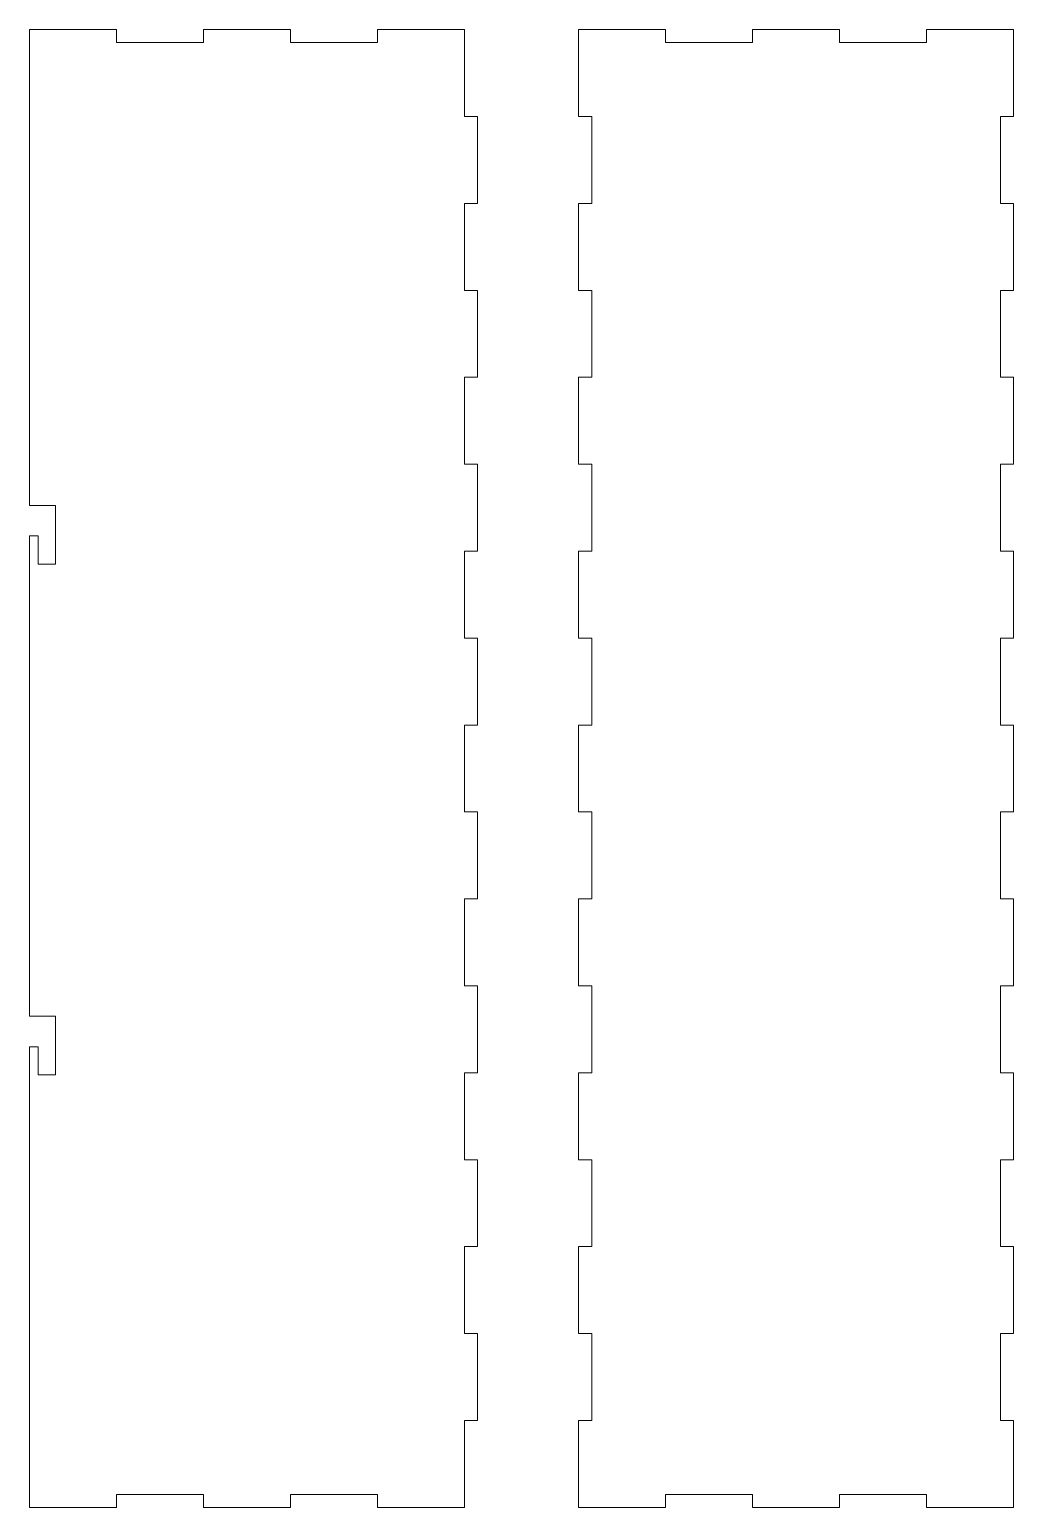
# Model space of a CAD drawing. Header units: centimetres. Extents: x -43.9 to 15.3, y -19.6 to 14.4.
# Drawn here: x -43.95 to -21.32, y -19.64 to 14.36 of the extents above; entities that cross this region are included whole.
import ezdxf

# ---------------------------------------------------------------- set-up
doc = ezdxf.new("R2010")
doc.units = ezdxf.units.CM
doc.header["$MEASUREMENT"] = 0
doc.layers.add('Capa 1', color=7, linetype='Continuous')

msp = doc.modelspace()

# ---------------------------------------------------------------- linework, layer by layer
at = {"layer": 'Capa 1', "lineweight": 9}
for points, knots in [([(-41.94712, -19.63781), (-41.94712, -19.63781), (-43.94712, -19.63781), (-43.94712, -19.63781), (-43.94712, -19.63781), (-43.94712, -19.63781), (-43.94712, -9.03781), (-43.94712, -9.03781), (-43.94712, -9.03781), (-43.94712, -9.03781), (-43.74712, -9.03781), (-43.74712, -9.03781), (-43.74712, -9.03781), (-43.74712, -9.03781), (-43.74712, -9.68781), (-43.74712, -9.68781), (-43.74712, -9.68781), (-43.74712, -9.68781), (-43.34712, -9.68781), (-43.34712, -9.68781), (-43.34712, -9.68781), (-43.34712, -9.68781), (-43.34712, -8.33781), (-43.34712, -8.33781), (-43.34712, -8.33781), (-43.34712, -8.33781), (-43.94712, -8.33781), (-43.94712, -8.33781), (-43.94712, -8.33781), (-43.94712, -8.33781), (-43.94712, 2.71219), (-43.94712, 2.71219), (-43.94712, 2.71219), (-43.94712, 2.71219), (-43.74712, 2.71219), (-43.74712, 2.71219), (-43.74712, 2.71219), (-43.74712, 2.71219), (-43.74712, 2.06219), (-43.74712, 2.06219), (-43.74712, 2.06219), (-43.74712, 2.06219), (-43.34712, 2.06219), (-43.34712, 2.06219), (-43.34712, 2.06219), (-43.34712, 2.06219), (-43.34712, 3.41219), (-43.34712, 3.41219), (-43.34712, 3.41219), (-43.34712, 3.41219), (-43.94712, 3.41219), (-43.94712, 3.41219), (-43.94712, 3.41219), (-43.94712, 3.41219), (-43.94712, 14.36219), (-43.94712, 14.36219), (-43.94712, 14.36219), (-43.94712, 14.36219), (-41.94712, 14.36219), (-41.94712, 14.36219), (-41.94712, 14.36219), (-41.94712, 14.36219), (-41.94712, 14.06219), (-41.94712, 14.06219), (-41.94712, 14.06219), (-41.94712, 14.06219), (-39.94712, 14.06219), (-39.94712, 14.06219), (-39.94712, 14.06219), (-39.94712, 14.06219), (-39.94712, 14.36219), (-39.94712, 14.36219), (-39.94712, 14.36219), (-39.94712, 14.36219), (-37.94712, 14.36219), (-37.94712, 14.36219), (-37.94712, 14.36219), (-37.94712, 14.36219), (-37.94712, 14.06219), (-37.94712, 14.06219), (-37.94712, 14.06219), (-37.94712, 14.06219), (-35.94712, 14.06219), (-35.94712, 14.06219), (-35.94712, 14.06219), (-35.94712, 14.06219), (-35.94712, 14.36219), (-35.94712, 14.36219), (-35.94712, 14.36219), (-35.94712, 14.36219), (-33.94712, 14.36219), (-33.94712, 14.36219), (-33.94712, 14.36219), (-33.94712, 14.36219), (-33.94712, 12.36219), (-33.94712, 12.36219), (-33.94712, 12.36219), (-33.94712, 12.36219), (-33.64712, 12.36219), (-33.64712, 12.36219), (-33.64712, 12.36219), (-33.64712, 12.36219), (-33.64712, 10.36219), (-33.64712, 10.36219), (-33.64712, 10.36219), (-33.64712, 10.36219), (-33.94712, 10.36219), (-33.94712, 10.36219), (-33.94712, 10.36219), (-33.94712, 10.36219), (-33.94712, 8.36219), (-33.94712, 8.36219), (-33.94712, 8.36219), (-33.94712, 8.36219), (-33.64712, 8.36219), (-33.64712, 8.36219), (-33.64712, 8.36219), (-33.64712, 8.36219), (-33.64712, 6.36219), (-33.64712, 6.36219), (-33.64712, 6.36219), (-33.64712, 6.36219), (-33.94712, 6.36219), (-33.94712, 6.36219), (-33.94712, 6.36219), (-33.94712, 6.36219), (-33.94712, 4.36219), (-33.94712, 4.36219), (-33.94712, 4.36219), (-33.94712, 4.36219), (-33.64712, 4.36219), (-33.64712, 4.36219), (-33.64712, 4.36219), (-33.64712, 4.36219), (-33.64712, 2.36219), (-33.64712, 2.36219), (-33.64712, 2.36219), (-33.64712, 2.36219), (-33.94712, 2.36219), (-33.94712, 2.36219), (-33.94712, 2.36219), (-33.94712, 2.36219), (-33.94712, 0.36219), (-33.94712, 0.36219), (-33.94712, 0.36219), (-33.94712, 0.36219), (-33.64712, 0.36219), (-33.64712, 0.36219), (-33.64712, 0.36219), (-33.64712, 0.36219), (-33.64712, -1.63781), (-33.64712, -1.63781), (-33.64712, -1.63781), (-33.64712, -1.63781), (-33.94712, -1.63781), (-33.94712, -1.63781), (-33.94712, -1.63781), (-33.94712, -1.63781), (-33.94712, -3.63781), (-33.94712, -3.63781), (-33.94712, -3.63781), (-33.94712, -3.63781), (-33.64712, -3.63781), (-33.64712, -3.63781), (-33.64712, -3.63781), (-33.64712, -3.63781), (-33.64712, -5.63781), (-33.64712, -5.63781), (-33.64712, -5.63781), (-33.64712, -5.63781), (-33.94712, -5.63781), (-33.94712, -5.63781), (-33.94712, -5.63781), (-33.94712, -5.63781), (-33.94712, -7.63781), (-33.94712, -7.63781), (-33.94712, -7.63781), (-33.94712, -7.63781), (-33.64712, -7.63781), (-33.64712, -7.63781), (-33.64712, -7.63781), (-33.64712, -7.63781), (-33.64712, -9.63781), (-33.64712, -9.63781), (-33.64712, -9.63781), (-33.64712, -9.63781), (-33.94712, -9.63781), (-33.94712, -9.63781), (-33.94712, -9.63781), (-33.94712, -9.63781), (-33.94712, -11.63781), (-33.94712, -11.63781), (-33.94712, -11.63781), (-33.94712, -11.63781), (-33.64712, -11.63781), (-33.64712, -11.63781), (-33.64712, -11.63781), (-33.64712, -11.63781), (-33.64712, -13.63781), (-33.64712, -13.63781), (-33.64712, -13.63781), (-33.64712, -13.63781), (-33.94712, -13.63781), (-33.94712, -13.63781), (-33.94712, -13.63781), (-33.94712, -13.63781), (-33.94712, -15.63781), (-33.94712, -15.63781), (-33.94712, -15.63781), (-33.94712, -15.63781), (-33.64712, -15.63781), (-33.64712, -15.63781), (-33.64712, -15.63781), (-33.64712, -15.63781), (-33.64712, -17.63781), (-33.64712, -17.63781), (-33.64712, -17.63781), (-33.64712, -17.63781), (-33.94712, -17.63781), (-33.94712, -17.63781), (-33.94712, -17.63781), (-33.94712, -17.63781), (-33.94712, -19.63781), (-33.94712, -19.63781), (-33.94712, -19.63781), (-33.94712, -19.63781), (-35.94712, -19.63781), (-35.94712, -19.63781), (-35.94712, -19.63781), (-35.94712, -19.63781), (-35.94712, -19.33781), (-35.94712, -19.33781), (-35.94712, -19.33781), (-35.94712, -19.33781), (-37.94712, -19.33781), (-37.94712, -19.33781), (-37.94712, -19.33781), (-37.94712, -19.33781), (-37.94712, -19.63781), (-37.94712, -19.63781), (-37.94712, -19.63781), (-37.94712, -19.63781), (-39.94712, -19.63781), (-39.94712, -19.63781), (-39.94712, -19.63781), (-39.94712, -19.63781), (-39.94712, -19.33781), (-39.94712, -19.33781), (-39.94712, -19.33781), (-39.94712, -19.33781), (-41.94712, -19.33781), (-41.94712, -19.33781), (-41.94712, -19.33781), (-41.94712, -19.33781), (-41.94712, -19.63781), (-41.94712, -19.63781)], [0, 0, 0, 0, 0.01538462, 0.01538462, 0.01538462, 0.01538462, 0.03076923, 0.03076923, 0.03076923, 0.03076923, 0.04615385, 0.04615385, 0.04615385, 0.04615385, 0.06153846, 0.06153846, 0.06153846, 0.06153846, 0.07692308, 0.07692308, 0.07692308, 0.07692308, 0.09230769, 0.09230769, 0.09230769, 0.09230769, 0.10769231, 0.10769231, 0.10769231, 0.10769231, 0.12307692, 0.12307692, 0.12307692, 0.12307692, 0.13846154, 0.13846154, 0.13846154, 0.13846154, 0.15384615, 0.15384615, 0.15384615, 0.15384615, 0.16923077, 0.16923077, 0.16923077, 0.16923077, 0.18461538, 0.18461538, 0.18461538, 0.18461538, 0.2, 0.2, 0.2, 0.2, 0.21538462, 0.21538462, 0.21538462, 0.21538462, 0.23076923, 0.23076923, 0.23076923, 0.23076923, 0.24615385, 0.24615385, 0.24615385, 0.24615385, 0.26153846, 0.26153846, 0.26153846, 0.26153846, 0.27692308, 0.27692308, 0.27692308, 0.27692308, 0.29230769, 0.29230769, 0.29230769, 0.29230769, 0.30769231, 0.30769231, 0.30769231, 0.30769231, 0.32307692, 0.32307692, 0.32307692, 0.32307692, 0.33846154, 0.33846154, 0.33846154, 0.33846154, 0.35384615, 0.35384615, 0.35384615, 0.35384615, 0.36923077, 0.36923077, 0.36923077, 0.36923077, 0.38461538, 0.38461538, 0.38461538, 0.38461538, 0.4, 0.4, 0.4, 0.4, 0.41538462, 0.41538462, 0.41538462, 0.41538462, 0.43076923, 0.43076923, 0.43076923, 0.43076923, 0.44615385, 0.44615385, 0.44615385, 0.44615385, 0.46153846, 0.46153846, 0.46153846, 0.46153846, 0.47692308, 0.47692308, 0.47692308, 0.47692308, 0.49230769, 0.49230769, 0.49230769, 0.49230769, 0.50769231, 0.50769231, 0.50769231, 0.50769231, 0.52307692, 0.52307692, 0.52307692, 0.52307692, 0.53846154, 0.53846154, 0.53846154, 0.53846154, 0.55384615, 0.55384615, 0.55384615, 0.55384615, 0.56923077, 0.56923077, 0.56923077, 0.56923077, 0.58461538, 0.58461538, 0.58461538, 0.58461538, 0.6, 0.6, 0.6, 0.6, 0.61538462, 0.61538462, 0.61538462, 0.61538462, 0.63076923, 0.63076923, 0.63076923, 0.63076923, 0.64615385, 0.64615385, 0.64615385, 0.64615385, 0.66153846, 0.66153846, 0.66153846, 0.66153846, 0.67692308, 0.67692308, 0.67692308, 0.67692308, 0.69230769, 0.69230769, 0.69230769, 0.69230769, 0.70769231, 0.70769231, 0.70769231, 0.70769231, 0.72307692, 0.72307692, 0.72307692, 0.72307692, 0.73846154, 0.73846154, 0.73846154, 0.73846154, 0.75384615, 0.75384615, 0.75384615, 0.75384615, 0.76923077, 0.76923077, 0.76923077, 0.76923077, 0.78461538, 0.78461538, 0.78461538, 0.78461538, 0.8, 0.8, 0.8, 0.8, 0.81538462, 0.81538462, 0.81538462, 0.81538462, 0.83076923, 0.83076923, 0.83076923, 0.83076923, 0.84615385, 0.84615385, 0.84615385, 0.84615385, 0.86153846, 0.86153846, 0.86153846, 0.86153846, 0.87692308, 0.87692308, 0.87692308, 0.87692308, 0.89230769, 0.89230769, 0.89230769, 0.89230769, 0.90769231, 0.90769231, 0.90769231, 0.90769231, 0.92307692, 0.92307692, 0.92307692, 0.92307692, 0.93846154, 0.93846154, 0.93846154, 0.93846154, 0.95384615, 0.95384615, 0.95384615, 0.95384615, 0.96923077, 0.96923077, 0.96923077, 0.96923077, 1, 1, 1, 1]), ([(-31.01774, -17.63781), (-31.01774, -17.63781), (-31.01774, -15.63781), (-31.01774, -15.63781), (-31.01774, -15.63781), (-31.01774, -15.63781), (-31.31774, -15.63781), (-31.31774, -15.63781), (-31.31774, -15.63781), (-31.31774, -15.63781), (-31.31774, -13.63781), (-31.31774, -13.63781), (-31.31774, -13.63781), (-31.31774, -13.63781), (-31.01774, -13.63781), (-31.01774, -13.63781), (-31.01774, -13.63781), (-31.01774, -13.63781), (-31.01774, -11.63781), (-31.01774, -11.63781), (-31.01774, -11.63781), (-31.01774, -11.63781), (-31.31774, -11.63781), (-31.31774, -11.63781), (-31.31774, -11.63781), (-31.31774, -11.63781), (-31.31774, -9.63781), (-31.31774, -9.63781), (-31.31774, -9.63781), (-31.31774, -9.63781), (-31.01774, -9.63781), (-31.01774, -9.63781), (-31.01774, -9.63781), (-31.01774, -9.63781), (-31.01774, -7.63781), (-31.01774, -7.63781), (-31.01774, -7.63781), (-31.01774, -7.63781), (-31.31774, -7.63781), (-31.31774, -7.63781), (-31.31774, -7.63781), (-31.31774, -7.63781), (-31.31774, -5.63781), (-31.31774, -5.63781), (-31.31774, -5.63781), (-31.31774, -5.63781), (-31.01774, -5.63781), (-31.01774, -5.63781), (-31.01774, -5.63781), (-31.01774, -5.63781), (-31.01774, -3.63781), (-31.01774, -3.63781), (-31.01774, -3.63781), (-31.01774, -3.63781), (-31.31774, -3.63781), (-31.31774, -3.63781), (-31.31774, -3.63781), (-31.31774, -3.63781), (-31.31774, -1.63781), (-31.31774, -1.63781), (-31.31774, -1.63781), (-31.31774, -1.63781), (-31.01774, -1.63781), (-31.01774, -1.63781), (-31.01774, -1.63781), (-31.01774, -1.63781), (-31.01774, 0.36219), (-31.01774, 0.36219), (-31.01774, 0.36219), (-31.01774, 0.36219), (-31.31774, 0.36219), (-31.31774, 0.36219), (-31.31774, 0.36219), (-31.31774, 0.36219), (-31.31774, 2.36219), (-31.31774, 2.36219), (-31.31774, 2.36219), (-31.31774, 2.36219), (-31.01774, 2.36219), (-31.01774, 2.36219), (-31.01774, 2.36219), (-31.01774, 2.36219), (-31.01774, 4.36219), (-31.01774, 4.36219), (-31.01774, 4.36219), (-31.01774, 4.36219), (-31.31774, 4.36219), (-31.31774, 4.36219), (-31.31774, 4.36219), (-31.31774, 4.36219), (-31.31774, 6.36219), (-31.31774, 6.36219), (-31.31774, 6.36219), (-31.31774, 6.36219), (-31.01774, 6.36219), (-31.01774, 6.36219), (-31.01774, 6.36219), (-31.01774, 6.36219), (-31.01774, 8.36219), (-31.01774, 8.36219), (-31.01774, 8.36219), (-31.01774, 8.36219), (-31.31774, 8.36219), (-31.31774, 8.36219), (-31.31774, 8.36219), (-31.31774, 8.36219), (-31.31774, 10.36219), (-31.31774, 10.36219), (-31.31774, 10.36219), (-31.31774, 10.36219), (-31.01774, 10.36219), (-31.01774, 10.36219), (-31.01774, 10.36219), (-31.01774, 10.36219), (-31.01774, 12.36219), (-31.01774, 12.36219), (-31.01774, 12.36219), (-31.01774, 12.36219), (-31.31774, 12.36219), (-31.31774, 12.36219), (-31.31774, 12.36219), (-31.31774, 12.36219), (-31.31774, 14.36219), (-31.31774, 14.36219), (-31.31774, 14.36219), (-31.31774, 14.36219), (-29.31774, 14.36219), (-29.31774, 14.36219), (-29.31774, 14.36219), (-29.31774, 14.36219), (-29.31774, 14.06219), (-29.31774, 14.06219), (-29.31774, 14.06219), (-29.31774, 14.06219), (-27.31774, 14.06219), (-27.31774, 14.06219), (-27.31774, 14.06219), (-27.31774, 14.06219), (-27.31774, 14.36219), (-27.31774, 14.36219), (-27.31774, 14.36219), (-27.31774, 14.36219), (-25.31774, 14.36219), (-25.31774, 14.36219), (-25.31774, 14.36219), (-25.31774, 14.36219), (-25.31774, 14.06219), (-25.31774, 14.06219), (-25.31774, 14.06219), (-25.31774, 14.06219), (-23.31774, 14.06219), (-23.31774, 14.06219), (-23.31774, 14.06219), (-23.31774, 14.06219), (-23.31774, 14.36219), (-23.31774, 14.36219), (-23.31774, 14.36219), (-23.31774, 14.36219), (-21.31774, 14.36219), (-21.31774, 14.36219), (-21.31774, 14.36219), (-21.31774, 14.36219), (-21.31774, 12.36219), (-21.31774, 12.36219), (-21.31774, 12.36219), (-21.31774, 12.36219), (-21.61774, 12.36219), (-21.61774, 12.36219), (-21.61774, 12.36219), (-21.61774, 12.36219), (-21.61774, 10.36219), (-21.61774, 10.36219), (-21.61774, 10.36219), (-21.61774, 10.36219), (-21.31774, 10.36219), (-21.31774, 10.36219), (-21.31774, 10.36219), (-21.31774, 10.36219), (-21.31774, 8.36219), (-21.31774, 8.36219), (-21.31774, 8.36219), (-21.31774, 8.36219), (-21.61774, 8.36219), (-21.61774, 8.36219), (-21.61774, 8.36219), (-21.61774, 8.36219), (-21.61774, 6.36219), (-21.61774, 6.36219), (-21.61774, 6.36219), (-21.61774, 6.36219), (-21.31774, 6.36219), (-21.31774, 6.36219), (-21.31774, 6.36219), (-21.31774, 6.36219), (-21.31774, 4.36219), (-21.31774, 4.36219), (-21.31774, 4.36219), (-21.31774, 4.36219), (-21.61774, 4.36219), (-21.61774, 4.36219), (-21.61774, 4.36219), (-21.61774, 4.36219), (-21.61774, 2.36219), (-21.61774, 2.36219), (-21.61774, 2.36219), (-21.61774, 2.36219), (-21.31774, 2.36219), (-21.31774, 2.36219), (-21.31774, 2.36219), (-21.31774, 2.36219), (-21.31774, 0.36219), (-21.31774, 0.36219), (-21.31774, 0.36219), (-21.31774, 0.36219), (-21.61774, 0.36219), (-21.61774, 0.36219), (-21.61774, 0.36219), (-21.61774, 0.36219), (-21.61774, -1.63781), (-21.61774, -1.63781), (-21.61774, -1.63781), (-21.61774, -1.63781), (-21.31774, -1.63781), (-21.31774, -1.63781), (-21.31774, -1.63781), (-21.31774, -1.63781), (-21.31774, -3.63781), (-21.31774, -3.63781), (-21.31774, -3.63781), (-21.31774, -3.63781), (-21.61774, -3.63781), (-21.61774, -3.63781), (-21.61774, -3.63781), (-21.61774, -3.63781), (-21.61774, -5.63781), (-21.61774, -5.63781), (-21.61774, -5.63781), (-21.61774, -5.63781), (-21.31774, -5.63781), (-21.31774, -5.63781), (-21.31774, -5.63781), (-21.31774, -5.63781), (-21.31774, -7.63781), (-21.31774, -7.63781), (-21.31774, -7.63781), (-21.31774, -7.63781), (-21.61774, -7.63781), (-21.61774, -7.63781), (-21.61774, -7.63781), (-21.61774, -7.63781), (-21.61774, -9.63781), (-21.61774, -9.63781), (-21.61774, -9.63781), (-21.61774, -9.63781), (-21.31774, -9.63781), (-21.31774, -9.63781), (-21.31774, -9.63781), (-21.31774, -9.63781), (-21.31774, -11.63781), (-21.31774, -11.63781), (-21.31774, -11.63781), (-21.31774, -11.63781), (-21.61774, -11.63781), (-21.61774, -11.63781), (-21.61774, -11.63781), (-21.61774, -11.63781), (-21.61774, -13.63781), (-21.61774, -13.63781), (-21.61774, -13.63781), (-21.61774, -13.63781), (-21.31774, -13.63781), (-21.31774, -13.63781), (-21.31774, -13.63781), (-21.31774, -13.63781), (-21.31774, -15.63781), (-21.31774, -15.63781), (-21.31774, -15.63781), (-21.31774, -15.63781), (-21.61774, -15.63781), (-21.61774, -15.63781), (-21.61774, -15.63781), (-21.61774, -15.63781), (-21.61774, -17.63781), (-21.61774, -17.63781), (-21.61774, -17.63781), (-21.61774, -17.63781), (-21.31774, -17.63781), (-21.31774, -17.63781), (-21.31774, -17.63781), (-21.31774, -17.63781), (-21.31774, -19.63781), (-21.31774, -19.63781), (-21.31774, -19.63781), (-21.31774, -19.63781), (-23.31774, -19.63781), (-23.31774, -19.63781), (-23.31774, -19.63781), (-23.31774, -19.63781), (-23.31774, -19.33781), (-23.31774, -19.33781), (-23.31774, -19.33781), (-23.31774, -19.33781), (-25.31774, -19.33781), (-25.31774, -19.33781), (-25.31774, -19.33781), (-25.31774, -19.33781), (-25.31774, -19.63781), (-25.31774, -19.63781), (-25.31774, -19.63781), (-25.31774, -19.63781), (-27.31774, -19.63781), (-27.31774, -19.63781), (-27.31774, -19.63781), (-27.31774, -19.63781), (-27.31774, -19.33781), (-27.31774, -19.33781), (-27.31774, -19.33781), (-27.31774, -19.33781), (-29.31774, -19.33781), (-29.31774, -19.33781), (-29.31774, -19.33781), (-29.31774, -19.33781), (-29.31774, -19.63781), (-29.31774, -19.63781), (-29.31774, -19.63781), (-29.31774, -19.63781), (-31.31774, -19.63781), (-31.31774, -19.63781), (-31.31774, -19.63781), (-31.31774, -19.63781), (-31.31774, -17.63781), (-31.31774, -17.63781), (-31.31774, -17.63781), (-31.31774, -17.63781), (-31.01774, -17.63781), (-31.01774, -17.63781)], [0, 0, 0, 0, 0.01176471, 0.01176471, 0.01176471, 0.01176471, 0.02352941, 0.02352941, 0.02352941, 0.02352941, 0.03529412, 0.03529412, 0.03529412, 0.03529412, 0.04705882, 0.04705882, 0.04705882, 0.04705882, 0.05882353, 0.05882353, 0.05882353, 0.05882353, 0.07058824, 0.07058824, 0.07058824, 0.07058824, 0.08235294, 0.08235294, 0.08235294, 0.08235294, 0.09411765, 0.09411765, 0.09411765, 0.09411765, 0.10588235, 0.10588235, 0.10588235, 0.10588235, 0.11764706, 0.11764706, 0.11764706, 0.11764706, 0.12941176, 0.12941176, 0.12941176, 0.12941176, 0.14117647, 0.14117647, 0.14117647, 0.14117647, 0.15294118, 0.15294118, 0.15294118, 0.15294118, 0.16470588, 0.16470588, 0.16470588, 0.16470588, 0.17647059, 0.17647059, 0.17647059, 0.17647059, 0.18823529, 0.18823529, 0.18823529, 0.18823529, 0.2, 0.2, 0.2, 0.2, 0.21176471, 0.21176471, 0.21176471, 0.21176471, 0.22352941, 0.22352941, 0.22352941, 0.22352941, 0.23529412, 0.23529412, 0.23529412, 0.23529412, 0.24705882, 0.24705882, 0.24705882, 0.24705882, 0.25882353, 0.25882353, 0.25882353, 0.25882353, 0.27058824, 0.27058824, 0.27058824, 0.27058824, 0.28235294, 0.28235294, 0.28235294, 0.28235294, 0.29411765, 0.29411765, 0.29411765, 0.29411765, 0.30588235, 0.30588235, 0.30588235, 0.30588235, 0.31764706, 0.31764706, 0.31764706, 0.31764706, 0.32941176, 0.32941176, 0.32941176, 0.32941176, 0.34117647, 0.34117647, 0.34117647, 0.34117647, 0.35294118, 0.35294118, 0.35294118, 0.35294118, 0.36470588, 0.36470588, 0.36470588, 0.36470588, 0.37647059, 0.37647059, 0.37647059, 0.37647059, 0.38823529, 0.38823529, 0.38823529, 0.38823529, 0.4, 0.4, 0.4, 0.4, 0.41176471, 0.41176471, 0.41176471, 0.41176471, 0.42352941, 0.42352941, 0.42352941, 0.42352941, 0.43529412, 0.43529412, 0.43529412, 0.43529412, 0.44705882, 0.44705882, 0.44705882, 0.44705882, 0.45882353, 0.45882353, 0.45882353, 0.45882353, 0.47058824, 0.47058824, 0.47058824, 0.47058824, 0.48235294, 0.48235294, 0.48235294, 0.48235294, 0.49411765, 0.49411765, 0.49411765, 0.49411765, 0.50588235, 0.50588235, 0.50588235, 0.50588235, 0.51764706, 0.51764706, 0.51764706, 0.51764706, 0.52941176, 0.52941176, 0.52941176, 0.52941176, 0.54117647, 0.54117647, 0.54117647, 0.54117647, 0.55294118, 0.55294118, 0.55294118, 0.55294118, 0.56470588, 0.56470588, 0.56470588, 0.56470588, 0.57647059, 0.57647059, 0.57647059, 0.57647059, 0.58823529, 0.58823529, 0.58823529, 0.58823529, 0.6, 0.6, 0.6, 0.6, 0.61176471, 0.61176471, 0.61176471, 0.61176471, 0.62352941, 0.62352941, 0.62352941, 0.62352941, 0.63529412, 0.63529412, 0.63529412, 0.63529412, 0.64705882, 0.64705882, 0.64705882, 0.64705882, 0.65882353, 0.65882353, 0.65882353, 0.65882353, 0.67058824, 0.67058824, 0.67058824, 0.67058824, 0.68235294, 0.68235294, 0.68235294, 0.68235294, 0.69411765, 0.69411765, 0.69411765, 0.69411765, 0.70588235, 0.70588235, 0.70588235, 0.70588235, 0.71764706, 0.71764706, 0.71764706, 0.71764706, 0.72941176, 0.72941176, 0.72941176, 0.72941176, 0.74117647, 0.74117647, 0.74117647, 0.74117647, 0.75294118, 0.75294118, 0.75294118, 0.75294118, 0.76470588, 0.76470588, 0.76470588, 0.76470588, 0.77647059, 0.77647059, 0.77647059, 0.77647059, 0.78823529, 0.78823529, 0.78823529, 0.78823529, 0.8, 0.8, 0.8, 0.8, 0.81176471, 0.81176471, 0.81176471, 0.81176471, 0.82352941, 0.82352941, 0.82352941, 0.82352941, 0.83529412, 0.83529412, 0.83529412, 0.83529412, 0.84705882, 0.84705882, 0.84705882, 0.84705882, 0.85882353, 0.85882353, 0.85882353, 0.85882353, 0.87058824, 0.87058824, 0.87058824, 0.87058824, 0.88235294, 0.88235294, 0.88235294, 0.88235294, 0.89411765, 0.89411765, 0.89411765, 0.89411765, 0.90588235, 0.90588235, 0.90588235, 0.90588235, 0.91764706, 0.91764706, 0.91764706, 0.91764706, 0.92941176, 0.92941176, 0.92941176, 0.92941176, 0.94117647, 0.94117647, 0.94117647, 0.94117647, 0.95294118, 0.95294118, 0.95294118, 0.95294118, 0.96470588, 0.96470588, 0.96470588, 0.96470588, 0.97647059, 0.97647059, 0.97647059, 0.97647059, 1, 1, 1, 1])]:
    msp.add_open_spline(points, degree=3, knots=knots, dxfattribs=at)

doc.saveas('drawing.dxf')
